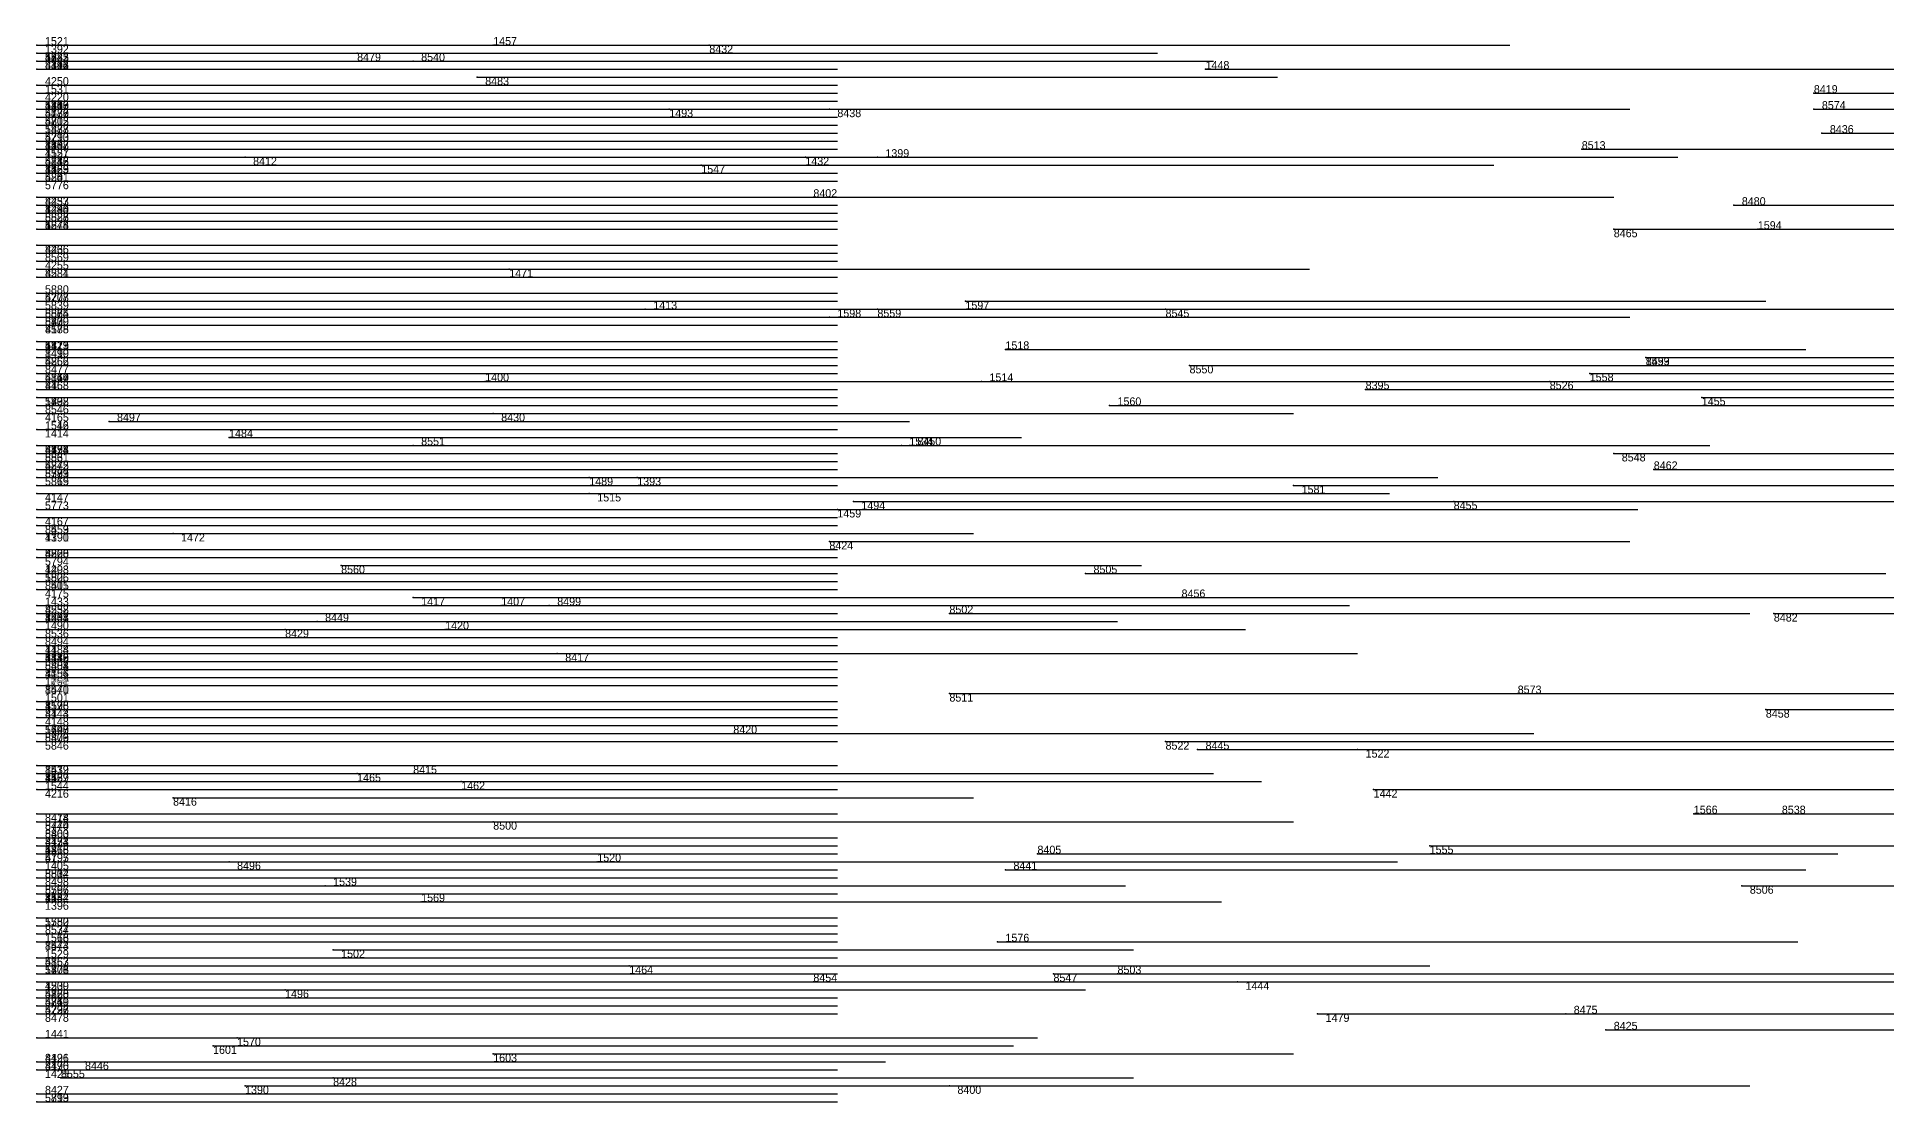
# Model space of a CAD drawing. Extents: x 0 to 1.1, y 0 to 1.
# Drawn here: x 0 to 0.231, y 0.365 to 0.498 of the extents above; entities that cross this region are included whole.
import ezdxf

# ---------------------------------------------------------------- set-up
doc = ezdxf.new("R2010")
doc.units = 0
for name, color, linetype in [('Facilities', 3, 'CONTINUOUS'), ('Normals', 1, 'CONTINUOUS'), ('Source_points', 5, 'CONTINUOUS'), ('Text', 3, 'CONTINUOUS')]:
    doc.layers.add(name, color=color, linetype=linetype)

msp = doc.modelspace()

# ---------------------------------------------------------------- linework, layer by layer
at = {"layer": 'Facilities', "color": 3}
for p in [(0, 0.497, 0.115), (0, 0.497, 0.124), (0.057, 0.497), (0.084, 0.497, 1), (0, 0.496, 0.75), (0, 0.496, 0.703), (0, 0.495, 0.222), (0, 0.495, 0.206), (0, 0.495, 0.282), (0.04, 0.496, 1), (0.047, 0.495, 1), (0, 0.494, 0.504), (0, 0.494, 0.859), (0, 0.494, 0.788), (0, 0.494, 0.915), (0.055, 0.493, 1), (0.146, 0.494), (0, 0.492, 0.397), (0, 0.491, 0.244), (0, 0.49, 0.043), (0, 0.49, 0.236), (0, 0.49, 0.406), (0, 0.49, 0.317), (0, 0.49, 0.351), (0, 0.49, 0.598), (0.222, 0.491, 1), (0, 0.489, 0.364), (0, 0.489, 0.403), (0, 0.489, 0.81), (0, 0.488, 0.457), (0, 0.488, 0.54), (0, 0.488, 0.733), (0, 0.488, 0.784), (0.079, 0.489), (0.099, 0.489, 1), (0.222, 0.489, 1), (0, 0.487, 0.708), (0, 0.487, 0.615), (0, 0.487, 0.75), (0, 0.486, 0.17), (0, 0.486, 0.288), (0, 0.486, 0.681), (0, 0.486, 0.526), (0.223, 0.486, 1), (0, 0.485, 0.062), (0, 0.485, 0.298), (0, 0.485, 0.829), (0, 0.484, 0.492), (0, 0.484, 0.345), (0, 0.483, 0.171), (0, 0.483, 0.397), (0.026, 0.483, 1), (0.096, 0.483), (0.105, 0.483), (0.193, 0.484, 1), (0, 0.482, 0.201), (0, 0.482, 0.392), (0, 0.482, 0.498), (0, 0.482, 0.511), (0, 0.482, 0.972), (0, 0.481, 0.486), (0, 0.481, 0.32), (0, 0.481, 0.352), (0, 0.481, 0.568), (0.083, 0.482), (0, 0.48, 0.696), (0, 0.478, 0.29), (0, 0.478, 0.904), (0, 0.477, 0.29), (0, 0.476, 0.091), (0, 0.476, 0.941), (0, 0.476, 0.871), (0.097, 0.478, 1), (0.212, 0.477, 1), (0, 0.475, 0.028), (0, 0.475, 0.563), (0, 0.475, 0.691), (0, 0.475, 0.784), (0, 0.474, 0.416), (0.197, 0.474, 1), (0.215, 0.474), (0, 0.472, 0.97), (0, 0.471, 0.38), (0, 0.471, 0.977), (0, 0.47, 0.473), (0, 0.469, 0.927), (0.059, 0.469), (0, 0.468, 0.269), (0, 0.466, 0.388), (0, 0.466, 0.596), (0, 0.465, 0.653), (0, 0.465, 0.626), (0.116, 0.465), (0, 0.464, 0.75), (0, 0.463, 0.537), (0, 0.463, 0.663), (0, 0.463, 0.989), (0, 0.463, 0.76), (0.076, 0.464), (0.099, 0.463), (0.105, 0.464, 1), (0.141, 0.464, 1), (0, 0.462, 0.493), (0, 0.462, 0.621), (0, 0.462, 0.921), (0, 0.46, 0.135), (0, 0.46, 0.265), (0, 0.46, 0.678), (0, 0.459, 0.966), (0, 0.458, 0.119), (0.121, 0.459), (0.201, 0.458), (0.201, 0.458, 1), (0, 0.457, 0.351), (0, 0.457, 0.559), (0, 0.456, 0.272), (0, 0.456, 0.716), (0, 0.456, 0.779), (0.144, 0.457, 1), (0.194, 0.456), (0, 0.455, 0.28), (0, 0.455, 0.742), (0, 0.454, 0.961), (0, 0.453, 0.045), (0, 0.453, 0.633), (0, 0.453, 0.614), (0.056, 0.455), (0.118, 0.455), (0.166, 0.454, 1), (0.189, 0.455, 1), (0.208, 0.453), (0, 0.452, 0.82), (0, 0.451, 0.278), (0.057, 0.451, 1), (0.134, 0.452), (0, 0.449, 0.173), (0, 0.449, 0.067), (0, 0.449, 0.185), (0.009, 0.45, 1), (0, 0.447, 0.327), (0, 0.446, 0.662), (0, 0.446, 0.62), (0, 0.446, 0.726), (0, 0.446, 0.996), (0.024, 0.448), (0.047, 0.447, 1), (0.108, 0.447), (0.109, 0.447, 1), (0.197, 0.446, 1), (0, 0.445, 0.927), (0, 0.444, 0.406), (0, 0.444, 0.56), (0.202, 0.444, 1), (0, 0.443, 0.672), (0, 0.443, 0.816), (0, 0.443, 0.887), (0, 0.442, 0.739), (0, 0.442, 0.635), (0.069, 0.443), (0.075, 0.443), (0.157, 0.442), (0, 0.441, 0.356), (0, 0.439, 0.577), (0.069, 0.441), (0.1, 0.439), (0.102, 0.44), (0.177, 0.44, 1), (0, 0.438, 0.335), (0, 0.437, 0.994), (0, 0.436, 0.058), (0, 0.436, 0.289), (0, 0.436, 0.968), (0.017, 0.436), (0.099, 0.435, 1), (0, 0.434, 0.323), (0, 0.434, 0.604), (0, 0.433, 0.624), (0, 0.433, 0.885), (0.038, 0.432, 1), (0, 0.431, 0.013), (0, 0.431, 0.294), (0, 0.43, 0.217), (0, 0.43, 0.625), (0, 0.43, 0.939), (0.131, 0.431, 1), (0, 0.429, 0.42), (0, 0.429, 0.906), (0.047, 0.428), (0.143, 0.428, 1), (0, 0.427, 0.135), (0, 0.426, 0.275), (0, 0.426, 0.402), (0, 0.426, 0.993), (0.058, 0.427), (0.064, 0.427, 1), (0.114, 0.426, 1), (0.217, 0.426, 1), (0, 0.425, 0.085), (0, 0.425, 0.292), (0, 0.425, 0.852), (0, 0.424, 0.065), (0, 0.423, 0.783), (0.031, 0.424, 1), (0.035, 0.425, 1), (0.051, 0.424), (0, 0.422, 0.817), (0, 0.421, 0.175), (0, 0.421, 0.435), (0, 0.421, 0.468), (0, 0.421, 0.811), (0.065, 0.421, 1), (0, 0.42, 0.012), (0, 0.42, 0.445), (0, 0.42, 0.409), (0, 0.42, 0.72), (0, 0.42, 0.53), (0, 0.42, 0.938), (0, 0.42, 0.908), (0, 0.419, 0.44), (0, 0.419, 0.673), (0, 0.419, 0.572), (0, 0.419, 0.88), (0, 0.418, 0.171), (0, 0.418, 0.523), (0, 0.417, 0.184), (0, 0.417, 0.104), (0, 0.417, 0.504), (0, 0.417, 0.442), (0, 0.417, 0.705), (0, 0.417, 0.776), (0.114, 0.416, 1), (0.185, 0.416, 1), (0, 0.415, 0.181), (0, 0.414, 0.093), (0, 0.414, 0.337), (0, 0.414, 0.318), (0, 0.414, 0.774), (0, 0.414, 0.913), (0.216, 0.414, 1), (0, 0.413, 0.303), (0, 0.412, 0.167), (0, 0.412, 0.71), (0, 0.411, 0.214), (0, 0.41, 0.604), (0, 0.41, 0.571), (0, 0.41, 0.836), (0, 0.41, 0.855), (0.087, 0.411, 1), (0.141, 0.41, 1), (0.145, 0.409, 1), (0.165, 0.409), (0, 0.407, 0.138), (0, 0.406, 0.103), (0, 0.406, 0.991), (0, 0.405, 0.068), (0, 0.405, 0.113), (0, 0.405, 0.288), (0, 0.405, 0.857), (0.04, 0.406), (0.047, 0.406, 1), (0.053, 0.405), (0, 0.404, 0.401), (0.017, 0.403, 1), (0.167, 0.404), (0, 0.401, 0.976), (0, 0.4, 0.564), (0, 0.4, 0.953), (0, 0.4, 0.927), (0.057, 0.4, 1), (0.207, 0.401), (0.218, 0.401, 1), (0, 0.398, 0.277), (0, 0.398, 0.418), (0, 0.398, 0.711), (0, 0.398, 0.891), (0, 0.397, 0.74), (0, 0.397, 0.986), (0, 0.396, 0.248), (0, 0.396, 0.471), (0, 0.396, 0.488), (0.125, 0.396, 1), (0.174, 0.397), (0, 0.395, 0.727), (0, 0.394, 0.054), (0, 0.394, 0.531), (0, 0.393, 0.623), (0, 0.393, 1), (0.024, 0.395, 1), (0.07, 0.395), (0.121, 0.394, 1), (0, 0.392, 0.793), (0, 0.391, 0.035), (0, 0.391, 0.579), (0, 0.391, 0.978), (0, 0.391, 0.818), (0.036, 0.392), (0.213, 0.392, 1), (0, 0.39, 0.119), (0, 0.39, 0.438), (0.048, 0.39), (0, 0.388, 0.187), (0, 0.387, 0.561), (0, 0.387, 0.996), (0, 0.386, 0.006), (0, 0.386, 0.189), (0, 0.386, 0.931), (0, 0.385, 0.157), (0, 0.385, 0.776), (0.037, 0.384), (0.12, 0.385), (0, 0.383, 0.062), (0, 0.383, 0.264), (0, 0.383, 0.604), (0, 0.382, 0.637), (0, 0.382, 0.602), (0.074, 0.382), (0, 0.381, 0.037), (0, 0.381, 0.722), (0, 0.38, 0.227), (0, 0.379, 0.495), (0, 0.379, 0.396), (0.031, 0.379), (0.097, 0.38, 1), (0.127, 0.381, 1), (0.135, 0.381, 1), (0.15, 0.38), (0, 0.378, 0.494), (0, 0.378, 0.377), (0, 0.378, 0.598), (0, 0.378, 0.752), (0, 0.378, 0.716), (0, 0.377, 0.488), (0, 0.377, 0.357), (0, 0.377, 0.562), (0, 0.376, 0.777), (0.16, 0.376), (0.191, 0.376, 1), (0, 0.373, 0.199), (0.022, 0.372), (0.025, 0.373), (0.196, 0.374, 1), (0, 0.37, 0.311), (0, 0.37, 0.355), (0, 0.37, 0.838), (0, 0.37, 0.797), (0.006, 0.37, 1), (0.057, 0.371), (0, 0.369, 0.216), (0.003, 0.368, 1), (0.037, 0.368, 1), (0, 0.366, 0.739), (0, 0.366, 0.808), (0.026, 0.367), (0.114, 0.367, 1), (0, 0.365, 0.681)]:
    msp.add_point(p, dxfattribs=at)
at = {"layer": 'Normals', "color": 1}
for p, q in [((0, 0.497, 0.115), (0.1, 0.497, 0.115)), ((0, 0.497, 0.124), (0.1, 0.497, 0.124)), ((0.057, 0.497), (0.157, 0.497)), ((0.084, 0.497, 1), (0.184, 0.497, 1)), ((0, 0.496, 0.75), (0.1, 0.496, 0.75)), ((0, 0.496, 0.703), (0.1, 0.496, 0.703)), ((0, 0.495, 0.222), (0.1, 0.495, 0.222)), ((0, 0.495, 0.206), (0.1, 0.495, 0.206)), ((0, 0.495, 0.282), (0.1, 0.495, 0.282)), ((0.04, 0.496, 1), (0.14, 0.496, 1)), ((0.047, 0.495, 1), (0.147, 0.495, 1)), ((0, 0.494, 0.504), (0.1, 0.494, 0.504)), ((0, 0.494, 0.859), (0.1, 0.494, 0.859)), ((0, 0.494, 0.788), (0.1, 0.494, 0.788)), ((0, 0.494, 0.915), (0.1, 0.494, 0.915)), ((0.055, 0.493, 1), (0.155, 0.493, 1)), ((0.146, 0.494), (0.246, 0.494)), ((0, 0.492, 0.397), (0.1, 0.492, 0.397)), ((0, 0.491, 0.244), (0.1, 0.491, 0.244)), ((0, 0.49, 0.043), (0.1, 0.49, 0.043)), ((0, 0.49, 0.236), (0.1, 0.49, 0.236)), ((0, 0.49, 0.406), (0.1, 0.49, 0.406)), ((0, 0.49, 0.317), (0.1, 0.49, 0.317)), ((0, 0.49, 0.351), (0.1, 0.49, 0.351)), ((0, 0.49, 0.598), (0.1, 0.49, 0.598)), ((0.222, 0.491, 1), (0.322, 0.491, 1)), ((0, 0.489, 0.364), (0.1, 0.489, 0.364)), ((0, 0.489, 0.403), (0.1, 0.489, 0.403)), ((0, 0.489, 0.81), (0.1, 0.489, 0.81)), ((0, 0.488, 0.457), (0.1, 0.488, 0.457)), ((0, 0.488, 0.54), (0.1, 0.488, 0.54)), ((0, 0.488, 0.733), (0.1, 0.488, 0.733)), ((0, 0.488, 0.784), (0.1, 0.488, 0.784)), ((0.079, 0.489), (0.179, 0.489)), ((0.099, 0.489, 1), (0.199, 0.489, 1)), ((0.222, 0.489, 1), (0.322, 0.489, 1)), ((0, 0.487, 0.708), (0.1, 0.487, 0.708)), ((0, 0.487, 0.615), (0.1, 0.487, 0.615)), ((0, 0.487, 0.75), (0.1, 0.487, 0.75)), ((0, 0.486, 0.17), (0.1, 0.486, 0.17)), ((0, 0.486, 0.288), (0.1, 0.486, 0.288)), ((0, 0.486, 0.681), (0.1, 0.486, 0.681)), ((0, 0.486, 0.526), (0.1, 0.486, 0.526)), ((0.223, 0.486, 1), (0.323, 0.486, 1)), ((0, 0.485, 0.062), (0.1, 0.485, 0.062)), ((0, 0.485, 0.298), (0.1, 0.485, 0.298)), ((0, 0.485, 0.829), (0.1, 0.485, 0.829)), ((0, 0.484, 0.492), (0.1, 0.484, 0.492)), ((0, 0.484, 0.345), (0.1, 0.484, 0.345)), ((0, 0.483, 0.171), (0.1, 0.483, 0.171)), ((0, 0.483, 0.397), (0.1, 0.483, 0.397)), ((0.026, 0.483, 1), (0.126, 0.483, 1)), ((0.096, 0.483), (0.196, 0.483)), ((0.105, 0.483), (0.205, 0.483)), ((0.193, 0.484, 1), (0.293, 0.484, 1)), ((0, 0.482, 0.201), (0.1, 0.482, 0.201)), ((0, 0.482, 0.392), (0.1, 0.482, 0.392)), ((0, 0.482, 0.498), (0.1, 0.482, 0.498)), ((0, 0.482, 0.511), (0.1, 0.482, 0.511)), ((0, 0.482, 0.972), (0.1, 0.482, 0.972)), ((0, 0.481, 0.486), (0.1, 0.481, 0.486)), ((0, 0.481, 0.32), (0.1, 0.481, 0.32)), ((0, 0.481, 0.352), (0.1, 0.481, 0.352)), ((0, 0.481, 0.568), (0.1, 0.481, 0.568)), ((0.083, 0.482), (0.182, 0.482)), ((0, 0.48, 0.696), (0.1, 0.48, 0.696)), ((0, 0.478, 0.29), (0.1, 0.478, 0.29)), ((0, 0.478, 0.904), (0.1, 0.478, 0.904)), ((0, 0.477, 0.29), (0.1, 0.477, 0.29)), ((0, 0.476, 0.091), (0.1, 0.476, 0.091)), ((0, 0.476, 0.941), (0.1, 0.476, 0.941)), ((0, 0.476, 0.871), (0.1, 0.476, 0.871)), ((0.097, 0.478, 1), (0.197, 0.478, 1)), ((0.212, 0.477, 1), (0.312, 0.477, 1)), ((0, 0.475, 0.028), (0.1, 0.475, 0.028)), ((0, 0.475, 0.563), (0.1, 0.475, 0.563)), ((0, 0.475, 0.691), (0.1, 0.475, 0.691)), ((0, 0.475, 0.784), (0.1, 0.475, 0.784)), ((0, 0.474, 0.416), (0.1, 0.474, 0.416)), ((0.197, 0.474, 1), (0.297, 0.474, 1)), ((0.215, 0.474), (0.315, 0.474)), ((0, 0.472, 0.97), (0.1, 0.472, 0.97)), ((0, 0.471, 0.38), (0.1, 0.471, 0.38)), ((0, 0.471, 0.977), (0.1, 0.471, 0.977)), ((0, 0.47, 0.473), (0.1, 0.47, 0.473)), ((0, 0.469, 0.927), (0.1, 0.469, 0.927)), ((0.059, 0.469), (0.159, 0.469)), ((0, 0.468, 0.269), (0.1, 0.468, 0.269)), ((0, 0.466, 0.388), (0.1, 0.466, 0.388)), ((0, 0.466, 0.596), (0.1, 0.466, 0.596)), ((0, 0.465, 0.653), (0.1, 0.465, 0.653)), ((0, 0.465, 0.626), (0.1, 0.465, 0.626)), ((0.116, 0.465), (0.216, 0.465)), ((0, 0.464, 0.75), (0.1, 0.464, 0.75)), ((0, 0.463, 0.537), (0.1, 0.463, 0.537)), ((0, 0.463, 0.663), (0.1, 0.463, 0.663)), ((0, 0.463, 0.989), (0.1, 0.463, 0.989)), ((0, 0.463, 0.76), (0.1, 0.463, 0.76)), ((0.076, 0.464), (0.176, 0.464)), ((0.099, 0.463), (0.199, 0.463)), ((0.105, 0.464, 1), (0.205, 0.464, 1)), ((0.141, 0.464, 1), (0.241, 0.464, 1)), ((0, 0.462, 0.493), (0.1, 0.462, 0.493)), ((0, 0.462, 0.621), (0.1, 0.462, 0.621)), ((0, 0.462, 0.921), (0.1, 0.462, 0.921)), ((0, 0.46, 0.135), (0.1, 0.46, 0.135)), ((0, 0.46, 0.265), (0.1, 0.46, 0.265)), ((0, 0.46, 0.678), (0.1, 0.46, 0.678)), ((0, 0.459, 0.966), (0.1, 0.459, 0.966)), ((0, 0.458, 0.119), (0.1, 0.458, 0.119)), ((0.121, 0.459), (0.221, 0.459)), ((0.201, 0.458), (0.301, 0.458)), ((0.201, 0.458, 1), (0.301, 0.458, 1)), ((0, 0.457, 0.351), (0.1, 0.457, 0.351)), ((0, 0.457, 0.559), (0.1, 0.457, 0.559)), ((0, 0.456, 0.272), (0.1, 0.456, 0.272)), ((0, 0.456, 0.716), (0.1, 0.456, 0.716)), ((0, 0.456, 0.779), (0.1, 0.456, 0.779)), ((0.144, 0.457, 1), (0.244, 0.457, 1)), ((0.194, 0.456), (0.294, 0.456)), ((0, 0.455, 0.28), (0.1, 0.455, 0.28)), ((0, 0.455, 0.742), (0.1, 0.455, 0.742)), ((0, 0.454, 0.961), (0.1, 0.454, 0.961)), ((0, 0.453, 0.045), (0.1, 0.453, 0.045)), ((0, 0.453, 0.633), (0.1, 0.453, 0.633)), ((0, 0.453, 0.614), (0.1, 0.453, 0.614)), ((0.056, 0.455), (0.156, 0.455)), ((0.118, 0.455), (0.218, 0.455)), ((0.166, 0.454, 1), (0.266, 0.454, 1)), ((0.189, 0.455, 1), (0.289, 0.455, 1)), ((0.208, 0.453), (0.308, 0.453)), ((0, 0.452, 0.82), (0.1, 0.452, 0.82)), ((0, 0.451, 0.278), (0.1, 0.451, 0.278)), ((0.057, 0.451, 1), (0.157, 0.451, 1)), ((0.134, 0.452), (0.234, 0.452)), ((0, 0.449, 0.173), (0.1, 0.449, 0.173)), ((0, 0.449, 0.067), (0.1, 0.449, 0.067)), ((0, 0.449, 0.185), (0.1, 0.449, 0.185)), ((0.009, 0.45, 1), (0.109, 0.45, 1)), ((0, 0.447, 0.327), (0.1, 0.447, 0.327)), ((0, 0.446, 0.662), (0.1, 0.446, 0.662)), ((0, 0.446, 0.62), (0.1, 0.446, 0.62)), ((0, 0.446, 0.726), (0.1, 0.446, 0.726)), ((0, 0.446, 0.996), (0.1, 0.446, 0.996)), ((0.024, 0.448), (0.123, 0.448)), ((0.047, 0.447, 1), (0.147, 0.447, 1)), ((0.108, 0.447), (0.208, 0.447)), ((0.109, 0.447, 1), (0.209, 0.447, 1)), ((0.197, 0.446, 1), (0.297, 0.446, 1)), ((0, 0.445, 0.927), (0.1, 0.445, 0.927)), ((0, 0.444, 0.406), (0.1, 0.444, 0.406)), ((0, 0.444, 0.56), (0.1, 0.444, 0.56)), ((0.202, 0.444, 1), (0.302, 0.444, 1)), ((0, 0.443, 0.672), (0.1, 0.443, 0.672)), ((0, 0.443, 0.816), (0.1, 0.443, 0.816)), ((0, 0.443, 0.887), (0.1, 0.443, 0.887)), ((0, 0.442, 0.739), (0.1, 0.442, 0.739)), ((0, 0.442, 0.635), (0.1, 0.442, 0.635)), ((0.069, 0.443), (0.169, 0.443)), ((0.075, 0.443), (0.175, 0.443)), ((0.157, 0.442), (0.257, 0.442)), ((0, 0.441, 0.356), (0.1, 0.441, 0.356)), ((0, 0.439, 0.577), (0.1, 0.439, 0.577)), ((0.069, 0.441), (0.169, 0.441)), ((0.1, 0.439), (0.2, 0.439)), ((0.102, 0.44), (0.202, 0.44)), ((0.177, 0.44, 1), (0.277, 0.44, 1)), ((0, 0.438, 0.335), (0.1, 0.438, 0.335)), ((0, 0.437, 0.994), (0.1, 0.437, 0.994)), ((0, 0.436, 0.058), (0.1, 0.436, 0.058)), ((0, 0.436, 0.289), (0.1, 0.436, 0.289)), ((0, 0.436, 0.968), (0.1, 0.436, 0.968)), ((0.017, 0.436), (0.117, 0.436)), ((0.099, 0.435, 1), (0.199, 0.435, 1)), ((0, 0.434, 0.323), (0.1, 0.434, 0.323)), ((0, 0.434, 0.604), (0.1, 0.434, 0.604)), ((0, 0.433, 0.624), (0.1, 0.433, 0.624)), ((0, 0.433, 0.885), (0.1, 0.433, 0.885)), ((0.038, 0.432, 1), (0.138, 0.432, 1)), ((0, 0.431, 0.013), (0.1, 0.431, 0.013)), ((0, 0.431, 0.294), (0.1, 0.431, 0.294)), ((0, 0.43, 0.217), (0.1, 0.43, 0.217)), ((0, 0.43, 0.625), (0.1, 0.43, 0.625)), ((0, 0.43, 0.939), (0.1, 0.43, 0.939)), ((0.131, 0.431, 1), (0.231, 0.431, 1)), ((0, 0.429, 0.42), (0.1, 0.429, 0.42)), ((0, 0.429, 0.906), (0.1, 0.429, 0.906)), ((0.047, 0.428), (0.147, 0.428)), ((0.143, 0.428, 1), (0.243, 0.428, 1)), ((0, 0.427, 0.135), (0.1, 0.427, 0.135)), ((0, 0.426, 0.275), (0.1, 0.426, 0.275)), ((0, 0.426, 0.402), (0.1, 0.426, 0.402)), ((0, 0.426, 0.993), (0.1, 0.426, 0.993)), ((0.058, 0.427), (0.158, 0.427)), ((0.064, 0.427, 1), (0.164, 0.427, 1)), ((0.114, 0.426, 1), (0.214, 0.426, 1)), ((0.217, 0.426, 1), (0.317, 0.426, 1)), ((0, 0.425, 0.085), (0.1, 0.425, 0.085)), ((0, 0.425, 0.292), (0.1, 0.425, 0.292)), ((0, 0.425, 0.852), (0.1, 0.425, 0.852)), ((0, 0.424, 0.065), (0.1, 0.424, 0.065)), ((0, 0.423, 0.783), (0.1, 0.423, 0.783)), ((0.031, 0.424, 1), (0.131, 0.424, 1)), ((0.035, 0.425, 1), (0.135, 0.425, 1)), ((0.051, 0.424), (0.151, 0.424)), ((0, 0.422, 0.817), (0.1, 0.422, 0.817)), ((0, 0.421, 0.175), (0.1, 0.421, 0.175)), ((0, 0.421, 0.435), (0.1, 0.421, 0.435)), ((0, 0.421, 0.468), (0.1, 0.421, 0.468)), ((0, 0.421, 0.811), (0.1, 0.421, 0.811)), ((0.065, 0.421, 1), (0.165, 0.421, 1)), ((0, 0.42, 0.012), (0.1, 0.42, 0.012)), ((0, 0.42, 0.445), (0.1, 0.42, 0.445)), ((0, 0.42, 0.409), (0.1, 0.42, 0.409)), ((0, 0.42, 0.72), (0.1, 0.42, 0.72)), ((0, 0.42, 0.53), (0.1, 0.42, 0.53)), ((0, 0.42, 0.938), (0.1, 0.42, 0.938)), ((0, 0.42, 0.908), (0.1, 0.42, 0.908)), ((0, 0.419, 0.44), (0.1, 0.419, 0.44)), ((0, 0.419, 0.673), (0.1, 0.419, 0.673)), ((0, 0.419, 0.572), (0.1, 0.419, 0.572)), ((0, 0.419, 0.88), (0.1, 0.419, 0.88)), ((0, 0.418, 0.171), (0.1, 0.418, 0.171)), ((0, 0.418, 0.523), (0.1, 0.418, 0.523)), ((0, 0.417, 0.184), (0.1, 0.417, 0.184)), ((0, 0.417, 0.104), (0.1, 0.417, 0.104)), ((0, 0.417, 0.504), (0.1, 0.417, 0.504)), ((0, 0.417, 0.442), (0.1, 0.417, 0.442)), ((0, 0.417, 0.705), (0.1, 0.417, 0.705)), ((0, 0.417, 0.776), (0.1, 0.417, 0.776)), ((0.114, 0.416, 1), (0.214, 0.416, 1)), ((0.185, 0.416, 1), (0.285, 0.416, 1)), ((0, 0.415, 0.181), (0.1, 0.415, 0.181)), ((0, 0.414, 0.093), (0.1, 0.414, 0.093)), ((0, 0.414, 0.337), (0.1, 0.414, 0.337)), ((0, 0.414, 0.318), (0.1, 0.414, 0.318)), ((0, 0.414, 0.774), (0.1, 0.414, 0.774)), ((0, 0.414, 0.913), (0.1, 0.414, 0.913)), ((0.216, 0.414, 1), (0.316, 0.414, 1)), ((0, 0.413, 0.303), (0.1, 0.413, 0.303)), ((0, 0.412, 0.167), (0.1, 0.412, 0.167)), ((0, 0.412, 0.71), (0.1, 0.412, 0.71)), ((0, 0.411, 0.214), (0.1, 0.411, 0.214)), ((0, 0.41, 0.604), (0.1, 0.41, 0.604)), ((0, 0.41, 0.571), (0.1, 0.41, 0.571)), ((0, 0.41, 0.836), (0.1, 0.41, 0.836)), ((0, 0.41, 0.855), (0.1, 0.41, 0.855)), ((0.087, 0.411, 1), (0.187, 0.411, 1)), ((0.141, 0.41, 1), (0.241, 0.41, 1)), ((0.145, 0.409, 1), (0.245, 0.409, 1)), ((0.165, 0.409), (0.265, 0.409)), ((0, 0.407, 0.138), (0.1, 0.407, 0.138)), ((0, 0.406, 0.103), (0.1, 0.406, 0.103)), ((0, 0.406, 0.991), (0.1, 0.406, 0.991)), ((0, 0.405, 0.068), (0.1, 0.405, 0.068)), ((0, 0.405, 0.113), (0.1, 0.405, 0.113)), ((0, 0.405, 0.288), (0.1, 0.405, 0.288)), ((0, 0.405, 0.857), (0.1, 0.405, 0.857)), ((0.04, 0.406), (0.14, 0.406)), ((0.047, 0.406, 1), (0.147, 0.406, 1)), ((0.053, 0.405), (0.153, 0.405)), ((0, 0.404, 0.401), (0.1, 0.404, 0.401)), ((0.017, 0.403, 1), (0.117, 0.403, 1)), ((0.167, 0.404), (0.267, 0.404)), ((0, 0.401, 0.976), (0.1, 0.401, 0.976)), ((0, 0.4, 0.564), (0.1, 0.4, 0.564)), ((0, 0.4, 0.953), (0.1, 0.4, 0.953)), ((0, 0.4, 0.927), (0.1, 0.4, 0.927)), ((0.057, 0.4, 1), (0.157, 0.4, 1)), ((0.207, 0.401), (0.307, 0.401)), ((0.218, 0.401, 1), (0.318, 0.401, 1)), ((0, 0.398, 0.277), (0.1, 0.398, 0.277)), ((0, 0.398, 0.418), (0.1, 0.398, 0.418)), ((0, 0.398, 0.711), (0.1, 0.398, 0.711)), ((0, 0.398, 0.891), (0.1, 0.398, 0.891)), ((0, 0.397, 0.74), (0.1, 0.397, 0.74)), ((0, 0.397, 0.986), (0.1, 0.397, 0.986)), ((0, 0.396, 0.248), (0.1, 0.396, 0.248)), ((0, 0.396, 0.471), (0.1, 0.396, 0.471)), ((0, 0.396, 0.488), (0.1, 0.396, 0.488)), ((0.125, 0.396, 1), (0.225, 0.396, 1)), ((0.174, 0.397), (0.274, 0.397)), ((0, 0.395, 0.727), (0.1, 0.395, 0.727)), ((0, 0.394, 0.054), (0.1, 0.394, 0.054)), ((0, 0.394, 0.531), (0.1, 0.394, 0.531)), ((0, 0.393, 0.623), (0.1, 0.393, 0.623)), ((0, 0.393, 1), (0.1, 0.393, 1)), ((0.024, 0.395, 1), (0.124, 0.395, 1)), ((0.07, 0.395), (0.17, 0.395)), ((0.121, 0.394, 1), (0.221, 0.394, 1)), ((0, 0.392, 0.793), (0.1, 0.392, 0.793)), ((0, 0.391, 0.035), (0.1, 0.391, 0.035)), ((0, 0.391, 0.579), (0.1, 0.391, 0.579)), ((0, 0.391, 0.978), (0.1, 0.391, 0.978)), ((0, 0.391, 0.818), (0.1, 0.391, 0.818)), ((0.036, 0.392), (0.136, 0.392)), ((0.213, 0.392, 1), (0.313, 0.392, 1)), ((0, 0.39, 0.119), (0.1, 0.39, 0.119)), ((0, 0.39, 0.438), (0.1, 0.39, 0.438)), ((0.048, 0.39), (0.148, 0.39)), ((0, 0.388, 0.187), (0.1, 0.388, 0.187)), ((0, 0.387, 0.561), (0.1, 0.387, 0.561)), ((0, 0.387, 0.996), (0.1, 0.387, 0.996)), ((0, 0.386, 0.006), (0.1, 0.386, 0.006)), ((0, 0.386, 0.189), (0.1, 0.386, 0.189)), ((0, 0.386, 0.931), (0.1, 0.386, 0.931)), ((0, 0.385, 0.157), (0.1, 0.385, 0.157)), ((0, 0.385, 0.776), (0.1, 0.385, 0.776)), ((0.037, 0.384), (0.137, 0.384)), ((0.12, 0.385), (0.22, 0.385)), ((0, 0.383, 0.062), (0.1, 0.383, 0.062)), ((0, 0.383, 0.264), (0.1, 0.383, 0.264)), ((0, 0.383, 0.604), (0.1, 0.383, 0.604)), ((0, 0.382, 0.637), (0.1, 0.382, 0.637)), ((0, 0.382, 0.602), (0.1, 0.382, 0.602)), ((0.074, 0.382), (0.174, 0.382)), ((0, 0.381, 0.037), (0.1, 0.381, 0.037)), ((0, 0.381, 0.722), (0.1, 0.381, 0.722)), ((0, 0.38, 0.227), (0.1, 0.38, 0.227)), ((0, 0.379, 0.495), (0.1, 0.379, 0.495)), ((0, 0.379, 0.396), (0.1, 0.379, 0.396)), ((0.031, 0.379), (0.131, 0.379)), ((0.097, 0.38, 1), (0.197, 0.38, 1)), ((0.127, 0.381, 1), (0.227, 0.381, 1)), ((0.135, 0.381, 1), (0.235, 0.381, 1)), ((0.15, 0.38), (0.25, 0.38)), ((0, 0.378, 0.494), (0.1, 0.378, 0.494)), ((0, 0.378, 0.377), (0.1, 0.378, 0.377)), ((0, 0.378, 0.598), (0.1, 0.378, 0.598)), ((0, 0.378, 0.752), (0.1, 0.378, 0.752)), ((0, 0.378, 0.716), (0.1, 0.378, 0.716)), ((0, 0.377, 0.488), (0.1, 0.377, 0.488)), ((0, 0.377, 0.357), (0.1, 0.377, 0.357)), ((0, 0.377, 0.562), (0.1, 0.377, 0.562)), ((0, 0.376, 0.777), (0.1, 0.376, 0.777)), ((0.16, 0.376), (0.26, 0.376)), ((0.191, 0.376, 1), (0.291, 0.376, 1)), ((0, 0.373, 0.199), (0.1, 0.373, 0.199)), ((0.022, 0.372), (0.122, 0.372)), ((0.025, 0.373), (0.125, 0.373)), ((0.196, 0.374, 1), (0.296, 0.374, 1)), ((0, 0.37, 0.311), (0.1, 0.37, 0.311)), ((0, 0.37, 0.355), (0.1, 0.37, 0.355)), ((0, 0.37, 0.838), (0.1, 0.37, 0.838)), ((0, 0.37, 0.797), (0.1, 0.37, 0.797)), ((0.006, 0.37, 1), (0.106, 0.37, 1)), ((0.057, 0.371), (0.157, 0.371)), ((0, 0.369, 0.216), (0.1, 0.369, 0.216)), ((0.003, 0.368, 1), (0.103, 0.368, 1)), ((0.037, 0.368, 1), (0.137, 0.368, 1)), ((0, 0.366, 0.739), (0.1, 0.366, 0.739)), ((0, 0.366, 0.808), (0.1, 0.366, 0.808)), ((0.026, 0.367), (0.126, 0.367)), ((0.114, 0.367, 1), (0.214, 0.367, 1)), ((0, 0.365, 0.681), (0.1, 0.365, 0.681))]:
    msp.add_line(p, q, dxfattribs=at)
at = {"layer": 'Source_points', "color": 5}
for p in [(0, 0.497, 0.115), (0, 0.497, 0.124), (0.057, 0.497), (0.084, 0.497, 1), (0, 0.496, 0.75), (0, 0.496, 0.703), (0, 0.495, 0.222), (0, 0.495, 0.206), (0, 0.495, 0.282), (0.04, 0.496, 1), (0.047, 0.495, 1), (0, 0.494, 0.504), (0, 0.494, 0.859), (0, 0.494, 0.788), (0, 0.494, 0.915), (0.055, 0.493, 1), (0.146, 0.494), (0, 0.492, 0.397), (0, 0.491, 0.244), (0, 0.49, 0.043), (0, 0.49, 0.236), (0, 0.49, 0.406), (0, 0.49, 0.317), (0, 0.49, 0.351), (0, 0.49, 0.598), (0.222, 0.491, 1), (0, 0.489, 0.364), (0, 0.489, 0.403), (0, 0.489, 0.81), (0, 0.488, 0.457), (0, 0.488, 0.54), (0, 0.488, 0.733), (0, 0.488, 0.784), (0.079, 0.489), (0.099, 0.489, 1), (0.222, 0.489, 1), (0, 0.487, 0.708), (0, 0.487, 0.615), (0, 0.487, 0.75), (0, 0.486, 0.17), (0, 0.486, 0.288), (0, 0.486, 0.681), (0, 0.486, 0.526), (0.223, 0.486, 1), (0, 0.485, 0.062), (0, 0.485, 0.298), (0, 0.485, 0.829), (0, 0.484, 0.492), (0, 0.484, 0.345), (0, 0.483, 0.171), (0, 0.483, 0.397), (0.026, 0.483, 1), (0.096, 0.483), (0.105, 0.483), (0.193, 0.484, 1), (0, 0.482, 0.201), (0, 0.482, 0.392), (0, 0.482, 0.498), (0, 0.482, 0.511), (0, 0.482, 0.972), (0, 0.481, 0.486), (0, 0.481, 0.32), (0, 0.481, 0.352), (0, 0.481, 0.568), (0.083, 0.482), (0, 0.48, 0.696), (0, 0.478, 0.29), (0, 0.478, 0.904), (0, 0.477, 0.29), (0, 0.476, 0.091), (0, 0.476, 0.941), (0, 0.476, 0.871), (0.097, 0.478, 1), (0.212, 0.477, 1), (0, 0.475, 0.028), (0, 0.475, 0.563), (0, 0.475, 0.691), (0, 0.475, 0.784), (0, 0.474, 0.416), (0.197, 0.474, 1), (0.215, 0.474), (0, 0.472, 0.97), (0, 0.471, 0.38), (0, 0.471, 0.977), (0, 0.47, 0.473), (0, 0.469, 0.927), (0.059, 0.469), (0, 0.468, 0.269), (0, 0.466, 0.388), (0, 0.466, 0.596), (0, 0.465, 0.653), (0, 0.465, 0.626), (0.116, 0.465), (0, 0.464, 0.75), (0, 0.463, 0.537), (0, 0.463, 0.663), (0, 0.463, 0.989), (0, 0.463, 0.76), (0.076, 0.464), (0.099, 0.463), (0.105, 0.464, 1), (0.141, 0.464, 1), (0, 0.462, 0.493), (0, 0.462, 0.621), (0, 0.462, 0.921), (0, 0.46, 0.135), (0, 0.46, 0.265), (0, 0.46, 0.678), (0, 0.459, 0.966), (0, 0.458, 0.119), (0.121, 0.459), (0.201, 0.458), (0.201, 0.458, 1), (0, 0.457, 0.351), (0, 0.457, 0.559), (0, 0.456, 0.272), (0, 0.456, 0.716), (0, 0.456, 0.779), (0.144, 0.457, 1), (0.194, 0.456), (0, 0.455, 0.28), (0, 0.455, 0.742), (0, 0.454, 0.961), (0, 0.453, 0.045), (0, 0.453, 0.633), (0, 0.453, 0.614), (0.056, 0.455), (0.118, 0.455), (0.166, 0.454, 1), (0.189, 0.455, 1), (0.208, 0.453), (0, 0.452, 0.82), (0, 0.451, 0.278), (0.057, 0.451, 1), (0.134, 0.452), (0, 0.449, 0.173), (0, 0.449, 0.067), (0, 0.449, 0.185), (0.009, 0.45, 1), (0, 0.447, 0.327), (0, 0.446, 0.662), (0, 0.446, 0.62), (0, 0.446, 0.726), (0, 0.446, 0.996), (0.024, 0.448), (0.047, 0.447, 1), (0.108, 0.447), (0.109, 0.447, 1), (0.197, 0.446, 1), (0, 0.445, 0.927), (0, 0.444, 0.406), (0, 0.444, 0.56), (0.202, 0.444, 1), (0, 0.443, 0.672), (0, 0.443, 0.816), (0, 0.443, 0.887), (0, 0.442, 0.739), (0, 0.442, 0.635), (0.069, 0.443), (0.075, 0.443), (0.157, 0.442), (0, 0.441, 0.356), (0, 0.439, 0.577), (0.069, 0.441), (0.1, 0.439), (0.102, 0.44), (0.177, 0.44, 1), (0, 0.438, 0.335), (0, 0.437, 0.994), (0, 0.436, 0.058), (0, 0.436, 0.289), (0, 0.436, 0.968), (0.017, 0.436), (0.099, 0.435, 1), (0, 0.434, 0.323), (0, 0.434, 0.604), (0, 0.433, 0.624), (0, 0.433, 0.885), (0.038, 0.432, 1), (0, 0.431, 0.013), (0, 0.431, 0.294), (0, 0.43, 0.217), (0, 0.43, 0.625), (0, 0.43, 0.939), (0.131, 0.431, 1), (0, 0.429, 0.42), (0, 0.429, 0.906), (0.047, 0.428), (0.143, 0.428, 1), (0, 0.427, 0.135), (0, 0.426, 0.275), (0, 0.426, 0.402), (0, 0.426, 0.993), (0.058, 0.427), (0.064, 0.427, 1), (0.114, 0.426, 1), (0.217, 0.426, 1), (0, 0.425, 0.085), (0, 0.425, 0.292), (0, 0.425, 0.852), (0, 0.424, 0.065), (0, 0.423, 0.783), (0.031, 0.424, 1), (0.035, 0.425, 1), (0.051, 0.424), (0, 0.422, 0.817), (0, 0.421, 0.175), (0, 0.421, 0.435), (0, 0.421, 0.468), (0, 0.421, 0.811), (0.065, 0.421, 1), (0, 0.42, 0.012), (0, 0.42, 0.445), (0, 0.42, 0.409), (0, 0.42, 0.72), (0, 0.42, 0.53), (0, 0.42, 0.938), (0, 0.42, 0.908), (0, 0.419, 0.44), (0, 0.419, 0.673), (0, 0.419, 0.572), (0, 0.419, 0.88), (0, 0.418, 0.171), (0, 0.418, 0.523), (0, 0.417, 0.184), (0, 0.417, 0.104), (0, 0.417, 0.504), (0, 0.417, 0.442), (0, 0.417, 0.705), (0, 0.417, 0.776), (0.114, 0.416, 1), (0.185, 0.416, 1), (0, 0.415, 0.181), (0, 0.414, 0.093), (0, 0.414, 0.337), (0, 0.414, 0.318), (0, 0.414, 0.774), (0, 0.414, 0.913), (0.216, 0.414, 1), (0, 0.413, 0.303), (0, 0.412, 0.167), (0, 0.412, 0.71), (0, 0.411, 0.214), (0, 0.41, 0.604), (0, 0.41, 0.571), (0, 0.41, 0.836), (0, 0.41, 0.855), (0.087, 0.411, 1), (0.141, 0.41, 1), (0.145, 0.409, 1), (0.165, 0.409), (0, 0.407, 0.138), (0, 0.406, 0.103), (0, 0.406, 0.991), (0, 0.405, 0.068), (0, 0.405, 0.113), (0, 0.405, 0.288), (0, 0.405, 0.857), (0.04, 0.406), (0.047, 0.406, 1), (0.053, 0.405), (0, 0.404, 0.401), (0.017, 0.403, 1), (0.167, 0.404), (0, 0.401, 0.976), (0, 0.4, 0.564), (0, 0.4, 0.953), (0, 0.4, 0.927), (0.057, 0.4, 1), (0.207, 0.401), (0.218, 0.401, 1), (0, 0.398, 0.277), (0, 0.398, 0.418), (0, 0.398, 0.711), (0, 0.398, 0.891), (0, 0.397, 0.74), (0, 0.397, 0.986), (0, 0.396, 0.248), (0, 0.396, 0.471), (0, 0.396, 0.488), (0.125, 0.396, 1), (0.174, 0.397), (0, 0.395, 0.727), (0, 0.394, 0.054), (0, 0.394, 0.531), (0, 0.393, 0.623), (0, 0.393, 1), (0.024, 0.395, 1), (0.07, 0.395), (0.121, 0.394, 1), (0, 0.392, 0.793), (0, 0.391, 0.035), (0, 0.391, 0.579), (0, 0.391, 0.978), (0, 0.391, 0.818), (0.036, 0.392), (0.213, 0.392, 1), (0, 0.39, 0.119), (0, 0.39, 0.438), (0.048, 0.39), (0, 0.388, 0.187), (0, 0.387, 0.561), (0, 0.387, 0.996), (0, 0.386, 0.006), (0, 0.386, 0.189), (0, 0.386, 0.931), (0, 0.385, 0.157), (0, 0.385, 0.776), (0.037, 0.384), (0.12, 0.385), (0, 0.383, 0.062), (0, 0.383, 0.264), (0, 0.383, 0.604), (0, 0.382, 0.637), (0, 0.382, 0.602), (0.074, 0.382), (0, 0.381, 0.037), (0, 0.381, 0.722), (0, 0.38, 0.227), (0, 0.379, 0.495), (0, 0.379, 0.396), (0.031, 0.379), (0.097, 0.38, 1), (0.127, 0.381, 1), (0.135, 0.381, 1), (0.15, 0.38), (0, 0.378, 0.494), (0, 0.378, 0.377), (0, 0.378, 0.598), (0, 0.378, 0.752), (0, 0.378, 0.716), (0, 0.377, 0.488), (0, 0.377, 0.357), (0, 0.377, 0.562), (0, 0.376, 0.777), (0.16, 0.376), (0.191, 0.376, 1), (0, 0.373, 0.199), (0.022, 0.372), (0.025, 0.373), (0.196, 0.374, 1), (0, 0.37, 0.311), (0, 0.37, 0.355), (0, 0.37, 0.838), (0, 0.37, 0.797), (0.006, 0.37, 1), (0.057, 0.371), (0, 0.369, 0.216), (0.003, 0.368, 1), (0.037, 0.368, 1), (0, 0.366, 0.739), (0, 0.366, 0.808), (0.026, 0.367), (0.114, 0.367, 1), (0, 0.365, 0.681)]:
    msp.add_point(p, dxfattribs=at)

# ---------------------------------------------------------------- texts
at = {"layer": 'Text', "color": 3}
for s, p in [('1521', (0.001, 0.497, 0.124)), ('1392', (0.001, 0.496, 0.115)), ('1457', (0.057, 0.497)), ('8432', (0.084, 0.496, 1)), ('4223', (0.001, 0.495, 0.282)), ('4146', (0.001, 0.494, 0.504)), ('5781', (0.001, 0.495, 0.75)), ('5845', (0.001, 0.495, 0.703)), ('8392', (0.001, 0.494, 0.859)), ('8411', (0.001, 0.494, 0.788)), ('8414', (0.001, 0.494, 0.915)), ('1482', (0.001, 0.495, 0.222)), ('1585', (0.001, 0.495, 0.206)), ('8479', (0.04, 0.495, 1)), ('8540', (0.048, 0.495, 1)), ('1448', (0.146, 0.494)), ('4250', (0.001, 0.492, 0.397)), ('8483', (0.056, 0.492, 1)), ('4220', (0.001, 0.49, 0.351)), ('4189', (0.001, 0.489, 0.406)), ('4206', (0.001, 0.489, 0.317)), ('4219', (0.001, 0.489, 0.403)), ('5857', (0.001, 0.489, 0.598)), ('1531', (0.001, 0.491, 0.244)), ('1403', (0.001, 0.489, 0.043)), ('1443', (0.001, 0.489, 0.236)), ('8419', (0.222, 0.491, 1)), ('8574', (0.223, 0.489, 1)), ('4177', (0.001, 0.488, 0.364)), ('4212', (0.001, 0.487, 0.457)), ('5786', (0.001, 0.488, 0.54)), ('5805', (0.001, 0.487, 0.733)), ('5875', (0.001, 0.487, 0.615)), ('5775', (0.001, 0.487, 0.708)), ('8439', (0.001, 0.488, 0.784)), ('8575', (0.001, 0.488, 0.81)), ('1493', (0.079, 0.488)), ('8438', (0.1, 0.488, 1)), ('4213', (0.001, 0.485, 0.288)), ('5877', (0.001, 0.486, 0.75)), ('5883', (0.001, 0.486, 0.526)), ('5790', (0.001, 0.485, 0.681)), ('1438', (0.001, 0.486, 0.17)), ('8436', (0.224, 0.486, 1)), ('4138', (0.001, 0.484, 0.298)), ('4207', (0.001, 0.484, 0.345)), ('4151', (0.001, 0.483, 0.492)), ('4183', (0.001, 0.482, 0.397)), ('4242', (0.001, 0.482, 0.498)), ('5816', (0.001, 0.482, 0.511)), ('8452', (0.001, 0.484, 0.829)), ('1548', (0.001, 0.484, 0.062)), ('1527', (0.001, 0.483, 0.171)), ('8412', (0.027, 0.482, 1)), ('1432', (0.096, 0.482)), ('1399', (0.106, 0.483)), ('8513', (0.193, 0.484, 1)), ('4185', (0.001, 0.481, 0.392)), ('4229', (0.001, 0.481, 0.486)), ('4241', (0.001, 0.48, 0.32)), ('4251', (0.001, 0.48, 0.352)), ('5801', (0.001, 0.48, 0.568)), ('8523', (0.001, 0.481, 0.972)), ('1463', (0.001, 0.481, 0.201)), ('1547', (0.083, 0.481)), ('5776', (0.001, 0.479, 0.696)), ('8402', (0.097, 0.478, 1)), ('4257', (0.001, 0.477, 0.29)), ('4230', (0.001, 0.476, 0.29)), ('5825', (0.001, 0.475, 0.563)), ('8433', (0.001, 0.477, 0.904)), ('8444', (0.001, 0.476, 0.941)), ('8527', (0.001, 0.475, 0.871)), ('8588', (0.001, 0.475, 0.784)), ('1495', (0.001, 0.476, 0.091)), ('8480', (0.213, 0.477, 1)), ('4244', (0.001, 0.474, 0.416)), ('5848', (0.001, 0.474, 0.691)), ('1575', (0.001, 0.474, 0.028)), ('8465', (0.197, 0.473, 1)), ('1594', (0.215, 0.474)), ('4235', (0.001, 0.471, 0.38)), ('8466', (0.001, 0.471, 0.97)), ('4255', (0.001, 0.469, 0.473)), ('4234', (0.001, 0.468, 0.269)), ('8569', (0.001, 0.47, 0.977)), ('8581', (0.001, 0.468, 0.927)), ('1471', (0.059, 0.468)), ('5880', (0.001, 0.466, 0.596)), ('4208', (0.001, 0.465, 0.388)), ('5777', (0.001, 0.465, 0.653)), ('5839', (0.001, 0.464, 0.626)), ('1413', (0.077, 0.464)), ('1597', (0.116, 0.464)), ('5865', (0.001, 0.463, 0.75)), ('5874', (0.001, 0.463, 0.663)), ('5770', (0.001, 0.462, 0.621)), ('5830', (0.001, 0.462, 0.537)), ('8584', (0.001, 0.463, 0.76)), ('8409', (0.001, 0.462, 0.989)), ('1598', (0.1, 0.463)), ('8559', (0.105, 0.463, 1)), ('8545', (0.141, 0.463, 1)), ('4178', (0.001, 0.461, 0.493)), ('4179', (0.001, 0.459, 0.265)), ('5823', (0.001, 0.459, 0.678)), ('8585', (0.001, 0.461, 0.921)), ('1411', (0.001, 0.459, 0.135)), ('1518', (0.121, 0.459)), ('4256', (0.001, 0.457, 0.351)), ('5862', (0.001, 0.457, 0.559)), ('8410', (0.001, 0.458, 0.966)), ('1499', (0.001, 0.458, 0.119)), ('8453', (0.201, 0.457, 1)), ('1599', (0.201, 0.457)), ('4140', (0.001, 0.455, 0.272)), ('5817', (0.001, 0.455, 0.716)), ('5864', (0.001, 0.455, 0.742)), ('8477', (0.001, 0.456, 0.779)), ('1400', (0.056, 0.455)), ('1514', (0.119, 0.455)), ('8550', (0.144, 0.456, 1)), ('1558', (0.194, 0.455)), ('4153', (0.001, 0.454, 0.28)), ('5792', (0.001, 0.452, 0.633)), ('5838', (0.001, 0.452, 0.614)), ('8468', (0.001, 0.454, 0.961)), ('1402', (0.001, 0.452, 0.045)), ('1560', (0.135, 0.452)), ('8395', (0.166, 0.454, 1)), ('8526', (0.189, 0.454, 1)), ('1455', (0.208, 0.452)), ('4165', (0.001, 0.45, 0.278)), ('8546', (0.001, 0.451, 0.82)), ('8497', (0.01, 0.45, 1)), ('8430', (0.058, 0.45, 1)), ('1512', (0.001, 0.449, 0.067)), ('1546', (0.001, 0.449, 0.185)), ('1414', (0.001, 0.448, 0.173)), ('1484', (0.024, 0.448)), ('4191', (0.001, 0.446, 0.327)), ('5778', (0.001, 0.446, 0.662)), ('5854', (0.001, 0.446, 0.726)), ('5831', (0.001, 0.445, 0.62)), ('8473', (0.001, 0.446, 0.996)), ('8561', (0.001, 0.445, 0.927)), ('8551', (0.048, 0.447, 1)), ('1534', (0.109, 0.447)), ('8450', (0.11, 0.447, 1)), ('8548', (0.198, 0.445, 1)), ('4245', (0.001, 0.444, 0.406)), ('5872', (0.001, 0.444, 0.56)), ('5789', (0.001, 0.443, 0.672)), ('8393', (0.001, 0.443, 0.816)), ('8571', (0.001, 0.443, 0.887)), ('8462', (0.202, 0.444, 1)), ('5815', (0.001, 0.442, 0.739)), ('5869', (0.001, 0.442, 0.635)), ('1489', (0.069, 0.442)), ('1393', (0.075, 0.442)), ('1581', (0.158, 0.441)), ('4147', (0.001, 0.44, 0.356)), ('5773', (0.001, 0.439, 0.577)), ('1515', (0.07, 0.44)), ('1459', (0.1, 0.438)), ('1494', (0.103, 0.439)), ('8455', (0.177, 0.439, 1)), ('4167', (0.001, 0.437, 0.335)), ('8459', (0.001, 0.436, 0.994)), ('8553', (0.001, 0.436, 0.968)), ('4190', (0.001, 0.435, 0.289)), ('1391', (0.001, 0.435, 0.058)), ('1472', (0.018, 0.435)), ('8424', (0.099, 0.434, 1)), ('4228', (0.001, 0.433, 0.323)), ('4203', (0.001, 0.431, 0.294)), ('5800', (0.001, 0.433, 0.604)), ('5794', (0.001, 0.432, 0.624)), ('8566', (0.001, 0.433, 0.885)), ('1498', (0.001, 0.431, 0.013)), ('8560', (0.038, 0.431, 1)), ('8505', (0.132, 0.431, 1)), ('5806', (0.001, 0.43, 0.625)), ('8401', (0.001, 0.429, 0.906)), ('8515', (0.001, 0.429, 0.939)), ('1525', (0.001, 0.43, 0.217)), ('4175', (0.001, 0.428, 0.42)), ('1433', (0.001, 0.427, 0.135)), ('1417', (0.048, 0.427)), ('1407', (0.058, 0.427)), ('8499', (0.065, 0.427, 1)), ('8456', (0.143, 0.428, 1)), ('4258', (0.001, 0.426, 0.402)), ('4204', (0.001, 0.425, 0.292)), ('4237', (0.001, 0.425, 0.275)), ('8532', (0.001, 0.426, 0.993)), ('8448', (0.001, 0.425, 0.852)), ('1561', (0.001, 0.425, 0.085)), ('8449', (0.036, 0.425, 1)), ('8502', (0.114, 0.426, 1)), ('8482', (0.217, 0.425, 1)), ('8536', (0.001, 0.423, 0.783)), ('8494', (0.001, 0.422, 0.817)), ('1490', (0.001, 0.424, 0.065)), ('8429', (0.031, 0.423, 1)), ('1420', (0.051, 0.424)), ('4184', (0.001, 0.421, 0.468)), ('4143', (0.001, 0.42, 0.435)), ('4186', (0.001, 0.42, 0.445)), ('4188', (0.001, 0.42, 0.409)), ('5828', (0.001, 0.42, 0.72)), ('5833', (0.001, 0.42, 0.53)), ('8442', (0.001, 0.42, 0.811)), ('1488', (0.001, 0.421, 0.175)), ('1419', (0.001, 0.42, 0.012)), ('8417', (0.066, 0.42, 1)), ('4156', (0.001, 0.418, 0.44)), ('5881', (0.001, 0.419, 0.673)), ('5882', (0.001, 0.419, 0.572)), ('8404', (0.001, 0.419, 0.938)), ('8488', (0.001, 0.419, 0.908)), ('8504', (0.001, 0.418, 0.88)), ('1467', (0.001, 0.418, 0.171)), ('4195', (0.001, 0.417, 0.504)), ('4254', (0.001, 0.417, 0.442)), ('5780', (0.001, 0.417, 0.523)), ('5861', (0.001, 0.417, 0.705)), ('8471', (0.001, 0.416, 0.776)), ('1554', (0.001, 0.417, 0.104)), ('1540', (0.001, 0.416, 0.184)), ('1501', (0.001, 0.415, 0.181)), ('8511', (0.114, 0.415, 1)), ('8573', (0.185, 0.416, 1)), ('4198', (0.001, 0.414, 0.318)), ('4144', (0.001, 0.413, 0.337)), ('8576', (0.001, 0.414, 0.913)), ('8443', (0.001, 0.413, 0.774)), ('1526', (0.001, 0.414, 0.093)), ('8458', (0.216, 0.413, 1)), ('4148', (0.001, 0.412, 0.303)), ('5798', (0.001, 0.411, 0.71)), ('1600', (0.001, 0.411, 0.167)), ('1447', (0.001, 0.411, 0.214)), ('8420', (0.087, 0.411, 1)), ('5809', (0.001, 0.41, 0.604)), ('5846', (0.001, 0.409, 0.571)), ('8403', (0.001, 0.41, 0.836)), ('8476', (0.001, 0.41, 0.855)), ('8522', (0.141, 0.409, 1)), ('8445', (0.146, 0.409, 1)), ('1522', (0.166, 0.408)), ('8539', (0.001, 0.406, 0.991)), ('1412', (0.001, 0.406, 0.138)), ('8415', (0.047, 0.406, 1)), ('4159', (0.001, 0.405, 0.288)), ('8469', (0.001, 0.405, 0.857)), ('1429', (0.001, 0.405, 0.068)), ('1537', (0.001, 0.405, 0.103)), ('1544', (0.001, 0.404, 0.113)), ('1465', (0.04, 0.405)), ('1462', (0.053, 0.404)), ('4216', (0.001, 0.403, 0.401)), ('8416', (0.017, 0.402, 1)), ('1442', (0.167, 0.403)), ('1566', (0.207, 0.401)), ('8538', (0.218, 0.401, 1)), ('5774', (0.001, 0.399, 0.564)), ('8418', (0.001, 0.4, 0.976)), ('8474', (0.001, 0.4, 0.927)), ('8440', (0.001, 0.399, 0.953)), ('8500', (0.057, 0.399, 1)), ('4154', (0.001, 0.397, 0.277)), ('4171', (0.001, 0.397, 0.418)), ('5803', (0.001, 0.398, 0.711)), ('8460', (0.001, 0.398, 0.891)), ('8423', (0.001, 0.397, 0.986)), ('4218', (0.001, 0.396, 0.488)), ('4197', (0.001, 0.395, 0.471)), ('5868', (0.001, 0.396, 0.74)), ('5795', (0.001, 0.395, 0.727)), ('1416', (0.001, 0.396, 0.248)), ('1520', (0.07, 0.395)), ('8405', (0.125, 0.396, 1)), ('1555', (0.174, 0.396)), ('5804', (0.001, 0.393, 0.531)), ('5832', (0.001, 0.393, 0.623)), ('8512', (0.001, 0.393, 1)), ('8498', (0.001, 0.392, 0.793)), ('1405', (0.001, 0.394, 0.054)), ('8496', (0.025, 0.394, 1)), ('1539', (0.037, 0.392)), ('8441', (0.122, 0.394, 1)), ('4142', (0.001, 0.39, 0.438)), ('5796', (0.001, 0.391, 0.579)), ('8567', (0.001, 0.391, 0.818)), ('8484', (0.001, 0.39, 0.978)), ('1552', (0.001, 0.39, 0.035)), ('1569', (0.048, 0.39)), ('8506', (0.214, 0.391, 1)), ('1396', (0.001, 0.389, 0.119)), ('5782', (0.001, 0.387, 0.561)), ('8534', (0.001, 0.386, 0.931)), ('8577', (0.001, 0.386, 0.996)), ('1550', (0.001, 0.387, 0.187)), ('1516', (0.001, 0.385, 0.006)), ('1568', (0.001, 0.385, 0.189)), ('1576', (0.121, 0.385)), ('8543', (0.001, 0.384, 0.776)), ('1474', (0.001, 0.384, 0.157)), ('1529', (0.001, 0.383, 0.062)), ('1502', (0.038, 0.383)), ('4157', (0.001, 0.382, 0.264)), ('5863', (0.001, 0.382, 0.604)), ('5808', (0.001, 0.381, 0.637)), ('5873', (0.001, 0.381, 0.602)), ('5771', (0.001, 0.381, 0.722)), ('1406', (0.001, 0.381, 0.037)), ('1464', (0.074, 0.381)), ('8503', (0.135, 0.381, 1)), ('4239', (0.001, 0.379, 0.396)), ('4158', (0.001, 0.378, 0.495)), ('4225', (0.001, 0.378, 0.494)), ('5860', (0.001, 0.378, 0.716)), ('1500', (0.001, 0.379, 0.227)), ('1496', (0.031, 0.378)), ('8454', (0.097, 0.38, 1)), ('8547', (0.127, 0.38, 1)), ('1444', (0.151, 0.379)), ('4240', (0.001, 0.377, 0.377)), ('4226', (0.001, 0.376, 0.488)), ('4232', (0.001, 0.376, 0.357)), ('5769', (0.001, 0.377, 0.598)), ('5811', (0.001, 0.377, 0.752)), ('5797', (0.001, 0.376, 0.562)), ('8475', (0.192, 0.376, 1)), ('8478', (0.001, 0.375, 0.777)), ('1479', (0.161, 0.375)), ('8425', (0.197, 0.374, 1)), ('1441', (0.001, 0.373, 0.199)), ('1601', (0.022, 0.371)), ('1570', (0.025, 0.372)), ('4196', (0.001, 0.37, 0.355)), ('4176', (0.001, 0.369, 0.311)), ('8421', (0.001, 0.37, 0.838)), ('8490', (0.001, 0.369, 0.797)), ('8446', (0.006, 0.369, 1)), ('1603', (0.057, 0.37)), ('1425', (0.001, 0.368, 0.216)), ('8555', (0.003, 0.368, 1)), ('8428', (0.037, 0.367, 1)), ('5793', (0.001, 0.365, 0.681)), ('5819', (0.001, 0.365, 0.739)), ('8427', (0.001, 0.366, 0.808)), ('1390', (0.026, 0.366)), ('8400', (0.115, 0.366, 1))]:
    msp.add_text(s, height=0.001, dxfattribs=at).set_placement(p)

doc.saveas('drawing.dxf')
